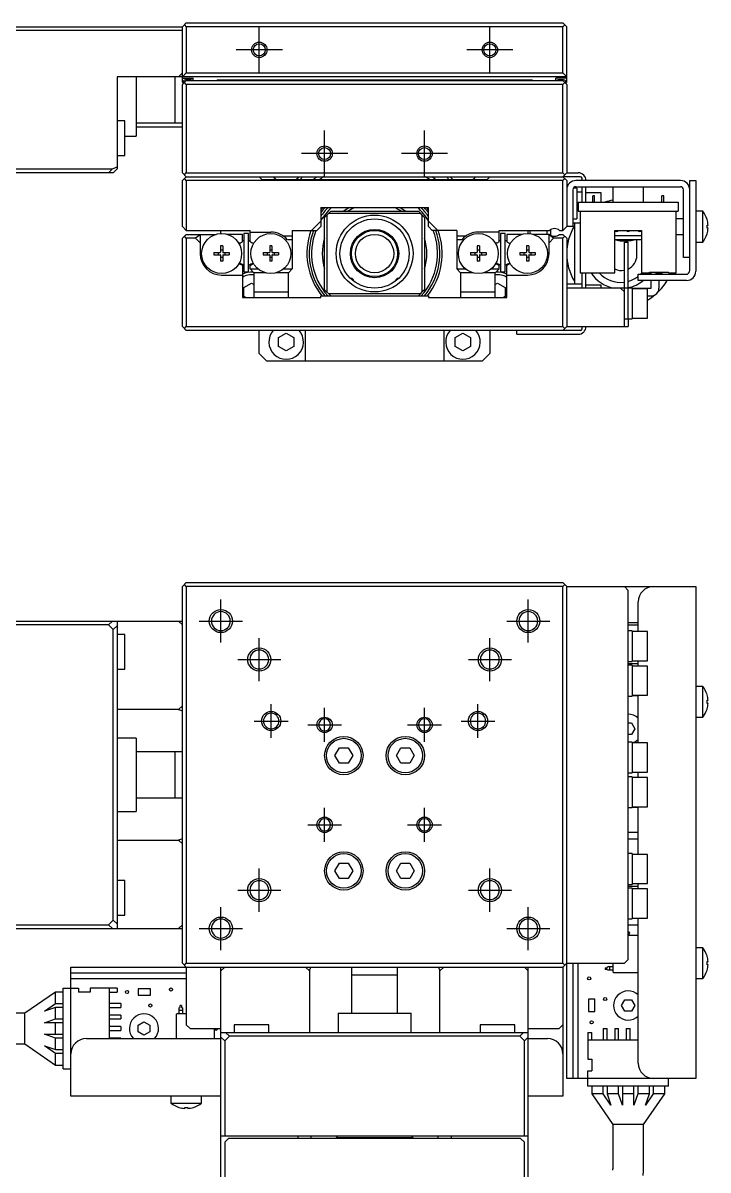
# Model space of a CAD drawing. Extents: x 0 to 678, y -8 to 389.
# Drawn here: x 229 to 318.1, y 236.2 to 385.4 of the extents above; entities that cross this region are included whole.
import ezdxf

# ---------------------------------------------------------------- set-up
doc = ezdxf.new("R2010")
doc.units = 0
doc.header["$LTSCALE"] = 0.5
doc.linetypes.add('CENTER', pattern=[50.8, 31.75, -6.35, 6.35, -6.35])
for name, color, linetype in [('MSM_CENTER', 1, 'CENTER'), ('MSM_CONTINUOUS', 7, 'CONTINUOUS'), ('MSM_NARROW', 5, 'CONTINUOUS')]:
    doc.layers.add(name, color=color, linetype=linetype)

msp = doc.modelspace()

# ---------------------------------------------------------------- linework, layer by layer
at = {"layer": 'MSM_CENTER'}
for p, q in [((259.7, 378.93), (259.7, 384.93)), ((289.7, 378.93), (289.7, 384.93)), ((262.7, 381.93), (256.7, 381.93)), ((292.7, 381.93), (286.7, 381.93)), ((268.2, 365.43), (268.2, 371.43)), ((281.2, 365.43), (281.2, 371.43)), ((271.2, 368.43), (265.2, 368.43)), ((284.2, 368.43), (278.2, 368.43)), ((254.7, 304.82), (254.7, 310.42)), ((294.7, 304.82), (294.7, 310.42)), ((251.9, 307.62), (257.5, 307.62)), ((291.9, 307.62), (297.5, 307.62)), ((259.7, 299.82), (259.7, 305.42)), ((289.7, 299.82), (289.7, 305.42)), ((256.9, 302.62), (262.5, 302.62)), ((286.9, 302.62), (292.5, 302.62)), ((261.25, 292.42), (261.25, 296.82)), ((268.2, 291.92), (268.2, 296.32)), ((281.2, 291.92), (281.2, 296.32)), ((288.15, 292.42), (288.15, 296.82)), ((259.05, 294.62), (263.45, 294.62)), ((266, 294.12), (270.4, 294.12)), ((279, 294.12), (283.4, 294.12)), ((285.95, 294.62), (290.35, 294.62)), ((268.2, 278.92), (268.2, 283.32)), ((281.2, 278.92), (281.2, 283.32)), ((266, 281.12), (270.4, 281.12)), ((279, 281.12), (283.4, 281.12)), ((259.7, 269.82), (259.7, 275.42)), ((289.7, 269.82), (289.7, 275.42)), ((256.9, 272.62), (262.5, 272.62)), ((286.9, 272.62), (292.5, 272.62)), ((254.7, 264.82), (254.7, 270.42)), ((294.7, 264.82), (294.7, 270.42)), ((251.9, 267.62), (257.5, 267.62)), ((291.9, 267.62), (297.5, 267.62))]:
    msp.add_line(p, q, dxfattribs=at)
at = {"layer": 'MSM_CONTINUOUS'}
for p, q in [((250.2, 385.43), (249.7, 384.93)), ((249.95, 385.18), (250.2, 384.93)), ((250.2, 385.43), (299.2, 385.43)), ((299.7, 384.93), (299.2, 385.43)), ((299.2, 384.93), (299.45, 385.18)), ((227.7, 384.93), (249.7, 384.93)), ((249.7, 384.43), (227.7, 384.43)), ((249.7, 377.73), (249.7, 384.93)), ((299.2, 384.93), (250.2, 384.93)), ((250.2, 384.93), (250.2, 378.93)), ((299.2, 378.93), (299.2, 384.93)), ((299.7, 377.73), (299.7, 384.93)), ((299.7, 378.43), (241.2, 378.43)), ((241.2, 378.43), (241.2, 366.43)), ((243.7, 378.43), (243.7, 370.68)), ((248.7, 378.43), (248.7, 372.43)), ((249.7, 378.93), (249.2, 378.43)), ((250.2, 378.93), (249.7, 378.43)), ((249.7, 378.23), (251.1, 378.23)), ((250.2, 377.93), (249.7, 377.43)), ((249.8, 377.63), (249.7, 377.73)), ((249.8, 377.53), (249.8, 377.73)), ((250.2, 377.43), (249.95, 377.68)), ((250.8, 378.03), (250.1, 378.03)), ((250.2, 378.93), (299.2, 378.93)), ((250.2, 377.93), (299.2, 377.93)), ((251.1, 377.93), (251.1, 378.23)), ((254.2, 378.04), (254.2, 377.93)), ((254.2, 378.04), (295.2, 378.04)), ((295.2, 378.04), (295.2, 377.93)), ((299.7, 378.23), (298.3, 378.23)), ((298.3, 377.93), (298.3, 378.23)), ((299.3, 378.03), (298.6, 378.03)), ((299.7, 378.43), (299.2, 378.93)), ((299.7, 377.43), (299.2, 377.93)), ((299.45, 377.68), (299.2, 377.43)), ((299.7, 377.73), (299.6, 377.63)), ((299.6, 377.73), (299.6, 377.53)), ((249.7, 365.93), (249.7, 377.43)), ((250.2, 377.43), (250.2, 365.93)), ((299.2, 377.43), (250.2, 377.43)), ((299.2, 365.93), (299.2, 377.43)), ((299.7, 377.43), (299.7, 365.93)), ((242.2, 372.68), (241.2, 372.68)), ((242.2, 368.18), (242.2, 372.68)), ((243.7, 372.43), (249.7, 372.43)), ((243.7, 371.93), (249.7, 371.93)), ((242.2, 370.68), (243.7, 370.68)), ((241.2, 368.18), (242.2, 368.18)), ((227.7, 366.43), (240.59, 366.43)), ((240.7, 365.93), (227.7, 365.93)), ((240.09, 365.93), (240.59, 366.43)), ((240.59, 366.43), (241.2, 366.73)), ((241.2, 366.43), (240.7, 365.93)), ((249.7, 365.93), (250.2, 365.43)), ((249.95, 365.68), (250.2, 365.93)), ((250.2, 365.93), (299.2, 365.93)), ((299.2, 365.93), (299.45, 365.68)), ((299.2, 365.43), (299.7, 365.93)), ((299.7, 365.93), (301.2, 365.93)), ((249.7, 364.93), (250.2, 365.43)), ((249.7, 358.93), (249.7, 364.93)), ((250.2, 364.93), (249.95, 365.18)), ((250.2, 365.43), (299.2, 365.43)), ((250.2, 364.93), (250.2, 358.43)), ((299.2, 364.93), (250.2, 364.93)), ((259.7, 365.43), (260.05, 365.08)), ((260.05, 365.08), (289.35, 365.08)), ((289.35, 365.08), (289.7, 365.43)), ((301.5, 365.43), (299.2, 365.43)), ((299.2, 365.43), (299.7, 364.93)), ((299.45, 365.18), (299.2, 364.93)), ((299.2, 358.43), (299.2, 364.93)), ((299.7, 364.93), (299.7, 358.93)), ((314.5, 364.93), (300.9, 364.93)), ((300.9, 364.13), (314.5, 364.13)), ((301.7, 364.93), (301.7, 365.23)), ((301.7, 362.13), (301.7, 364.13)), ((302.2, 362.13), (302.2, 364.13)), ((305.7, 364.13), (305.7, 362.13)), ((309.7, 362.13), (309.7, 364.13)), ((315.7, 353.23), (315.7, 364.93)), ((315.7, 364.93), (316.5, 364.93)), ((316.5, 364.93), (316.5, 353.13)), ((300.5, 363.73), (300.5, 358.93)), ((301, 363.93), (300.55, 363.93)), ((301, 363.93), (301, 359.93)), ((301.7, 363.43), (301, 363.43)), ((304.2, 363.33), (302.2, 363.33)), ((303.33, 362.93), (303.08, 362.93)), ((303.08, 362.13), (303.08, 362.93)), ((303.33, 362.13), (303.33, 362.93)), ((304.2, 362.13), (304.2, 363.33)), ((312.33, 362.93), (312.08, 362.93)), ((312.08, 362.13), (312.08, 362.93)), ((312.33, 362.13), (312.33, 362.93)), ((314.9, 354.93), (314.9, 363.73)), ((267.7, 361.43), (281.7, 361.43)), ((267.7, 361.43), (267.7, 358.93)), ((281.7, 358.93), (281.7, 361.43)), ((301.2, 362.13), (314.2, 362.13)), ((301.2, 362.13), (301.2, 360.93)), ((314.2, 362.13), (314.2, 360.93)), ((266.49, 358.43), (267.7, 359.64)), ((268.2, 360.13), (269, 360.93)), ((268.2, 350.73), (268.2, 360.13)), ((268.5, 360.43), (268.5, 350.43)), ((280.7, 360.63), (268.7, 360.63)), ((269, 360.93), (280.4, 360.93)), ((280.4, 360.93), (280.7, 360.63)), ((280.9, 360.43), (280.7, 360.63)), ((280.9, 350.43), (280.9, 360.43)), ((280.9, 360.43), (281.2, 360.13)), ((281.2, 360.13), (281.2, 350.73)), ((281.7, 359.64), (282.91, 358.43)), ((300.5, 359.93), (301, 359.93)), ((301.2, 360.93), (314.2, 360.93)), ((301.45, 360.93), (301.45, 352.93)), ((313.95, 352.93), (313.95, 360.93)), ((314.9, 359.93), (313.95, 359.93)), ((317.4, 360.93), (316.5, 360.93)), ((317.4, 356.93), (317.4, 360.93)), ((317.96, 359.86), (317.96, 359.88)), ((250.2, 358.43), (249.7, 358.93)), ((250.2, 358.43), (258.5, 358.43)), ((254.7, 358.03), (254.7, 358.43)), ((258.5, 356.97), (258.5, 358.43)), ((258.5, 358.23), (261.2, 358.23)), ((264, 358.43), (267.2, 358.43)), ((264, 358.43), (264, 353.43)), ((267.7, 358.93), (267.2, 358.43)), ((282.2, 358.43), (281.7, 358.93)), ((285.4, 358.43), (282.2, 358.43)), ((285.4, 358.43), (285.4, 353.43)), ((290.9, 358.23), (288.2, 358.23)), ((290.9, 358.43), (297.44, 358.43)), ((290.9, 356.97), (290.9, 358.43)), ((294.7, 358.03), (294.7, 358.43)), ((294.9, 358.43), (294.9, 358.01)), ((297.1, 358.43), (297.1, 357.93)), ((297.6, 358.54), (297.6, 357.81)), ((298.76, 358.43), (299.2, 358.43)), ((299.7, 358.93), (299.2, 358.43)), ((300.5, 358.93), (299.7, 358.93)), ((300.5, 359.43), (301.45, 359.43)), ((300.7, 359.43), (300.7, 351.43)), ((305.95, 358.43), (309.45, 358.43)), ((305.95, 352.93), (305.95, 358.43)), ((309.45, 358.43), (309.45, 352.93)), ((317.96, 359.13), (318.09, 359.13)), ((317.96, 358.73), (317.96, 359.13)), ((318.09, 358.73), (317.96, 358.73)), ((250.2, 357.93), (249.7, 357.43)), ((249.7, 345.93), (249.7, 357.43)), ((250.2, 357.43), (249.95, 357.68)), ((250.2, 357.93), (254.09, 357.93)), ((250.2, 357.43), (250.2, 345.93)), ((251.4, 357.43), (250.2, 357.43)), ((252, 357.85), (251.4, 357.43)), ((251.4, 357.43), (252, 356.83)), ((252, 357.93), (252, 355.43)), ((257.5, 357.93), (255.52, 357.93)), ((257.21, 356.8), (257.5, 356.97)), ((257.5, 356.97), (257.5, 357.93)), ((258.3, 358.04), (257.7, 358.04)), ((257.7, 358.04), (257.7, 353.04)), ((258.3, 353.04), (258.3, 358.04)), ((258.79, 356.8), (258.5, 356.97)), ((262.8, 357.73), (264, 357.73)), ((264, 357.23), (263.35, 357.23)), ((285.4, 357.73), (286.6, 357.73)), ((286.06, 357.23), (285.4, 357.23)), ((290.9, 356.97), (290.61, 356.8)), ((291.7, 358.04), (291.1, 358.04)), ((291.1, 358.04), (291.1, 353.04)), ((291.7, 353.04), (291.7, 358.04)), ((291.9, 357.93), (291.9, 356.97)), ((293.89, 357.93), (291.9, 357.93)), ((291.9, 356.97), (292.19, 356.8)), ((297.44, 357.93), (295.32, 357.93)), ((297.4, 355.43), (297.4, 357.93)), ((298, 357.43), (297.4, 357.85)), ((297.4, 356.83), (298, 357.43)), ((299.2, 357.43), (298, 357.43)), ((298.76, 357.93), (299.2, 357.93)), ((299.2, 357.93), (299.7, 357.43)), ((299.45, 357.68), (299.2, 357.43)), ((299.2, 345.93), (299.2, 357.43)), ((299.7, 357.43), (299.7, 345.93)), ((309.45, 357.73), (305.95, 357.73)), ((309.45, 357.23), (305.95, 357.23)), ((306.83, 357.08), (307.7, 357.08)), ((307.2, 345.93), (307.2, 356.93)), ((307.2, 356.93), (307.7, 356.93)), ((307.7, 346.93), (307.7, 356.93)), ((308.83, 355.22), (308.83, 357.23)), ((313.95, 357.93), (314.9, 357.93)), ((316.5, 356.93), (317.4, 356.93)), ((317.96, 357.98), (317.96, 358)), ((253.8, 355.57), (253.8, 355.28)), ((253.8, 355.57), (254.6, 355.57)), ((253.8, 355.28), (254.6, 355.28)), ((254.33, 355.57), (254.33, 355.28)), ((254.95, 356.43), (254.66, 356.43)), ((254.66, 356.43), (254.66, 355.63)), ((254.66, 355.9), (254.95, 355.9)), ((254.66, 355.22), (254.66, 354.43)), ((254.95, 356.43), (254.95, 355.63)), ((254.95, 355.22), (254.95, 354.43)), ((255.01, 355.57), (255.8, 355.57)), ((255.01, 355.28), (255.8, 355.28)), ((255.27, 355.28), (255.27, 355.57)), ((255.8, 355.57), (255.8, 355.28)), ((260.2, 355.57), (260.2, 355.28)), ((260.2, 355.57), (261, 355.57)), ((260.2, 355.28), (261, 355.28)), ((260.73, 355.57), (260.73, 355.28)), ((261.35, 356.43), (261.06, 356.43)), ((261.06, 356.43), (261.06, 355.63)), ((261.06, 355.9), (261.35, 355.9)), ((261.06, 355.22), (261.06, 354.43)), ((261.35, 356.43), (261.35, 355.63)), ((261.35, 355.22), (261.35, 354.43)), ((261.41, 355.57), (262.2, 355.57)), ((261.41, 355.28), (262.2, 355.28)), ((261.67, 355.28), (261.67, 355.57)), ((262.2, 355.57), (262.2, 355.28)), ((287.2, 355.57), (288, 355.57)), ((287.2, 355.57), (287.2, 355.28)), ((287.2, 355.28), (288, 355.28)), ((287.73, 355.57), (287.73, 355.28)), ((288.06, 356.43), (288.06, 355.63)), ((288.35, 356.43), (288.06, 356.43)), ((288.06, 355.9), (288.35, 355.9)), ((288.06, 355.22), (288.06, 354.43)), ((288.35, 356.43), (288.35, 355.63)), ((288.35, 355.22), (288.35, 354.43)), ((288.41, 355.57), (289.2, 355.57)), ((288.41, 355.28), (289.2, 355.28)), ((288.67, 355.28), (288.67, 355.57)), ((289.2, 355.57), (289.2, 355.28)), ((293.6, 355.57), (294.4, 355.57)), ((293.6, 355.57), (293.6, 355.28)), ((293.6, 355.28), (294.4, 355.28)), ((294.13, 355.57), (294.13, 355.28)), ((294.46, 356.43), (294.46, 355.63)), ((294.75, 356.43), (294.46, 356.43)), ((294.46, 355.9), (294.75, 355.9)), ((294.46, 355.22), (294.46, 354.43)), ((294.75, 356.43), (294.75, 355.63)), ((294.75, 355.22), (294.75, 354.43)), ((294.81, 355.57), (295.6, 355.57)), ((294.81, 355.28), (295.6, 355.28)), ((295.07, 355.28), (295.07, 355.57)), ((295.6, 355.57), (295.6, 355.28)), ((254.66, 354.96), (254.95, 354.96)), ((254.95, 354.43), (254.66, 354.43)), ((257.5, 353.88), (257.21, 354.05)), ((257.5, 353.88), (257.5, 349.73)), ((258.5, 353.88), (258.79, 354.05)), ((258.5, 353.43), (258.5, 353.88)), ((261.06, 354.96), (261.35, 354.96)), ((261.35, 354.43), (261.06, 354.43)), ((288.06, 354.96), (288.35, 354.96)), ((288.35, 354.43), (288.06, 354.43)), ((290.61, 354.05), (290.9, 353.88)), ((290.9, 353.43), (290.9, 353.88)), ((292.19, 354.05), (291.9, 353.88)), ((291.9, 349.73), (291.9, 353.88)), ((294.46, 354.96), (294.75, 354.96)), ((294.75, 354.43), (294.46, 354.43)), ((315.7, 354.93), (314.9, 354.93)), ((254.8, 352.63), (257.5, 352.63)), ((257.7, 353.04), (258.3, 353.04)), ((258.5, 353.43), (259.54, 353.43)), ((259, 352.93), (258.5, 353.43)), ((260.49, 352.93), (259, 352.93)), ((259, 352.93), (259, 349.73)), ((263.5, 352.93), (261.92, 352.93)), ((262.86, 353.43), (264, 353.43)), ((264, 353.43), (263.5, 352.93)), ((263.5, 349.73), (263.5, 352.93)), ((271.54, 352.23), (271.73, 352.23)), ((271.95, 352), (271.73, 352.23)), ((277.68, 352.23), (277.45, 352)), ((277.68, 352.23), (277.86, 352.23)), ((285.4, 353.43), (286.54, 353.43)), ((285.9, 352.93), (285.4, 353.43)), ((287.49, 352.93), (285.9, 352.93)), ((285.9, 352.93), (285.9, 349.73)), ((290.4, 352.93), (288.92, 352.93)), ((289.86, 353.43), (290.9, 353.43)), ((290.9, 353.43), (290.4, 352.93)), ((290.4, 349.73), (290.4, 352.93)), ((291.1, 353.04), (291.7, 353.04)), ((291.9, 352.63), (294.6, 352.63)), ((301.45, 352.93), (305.95, 352.93)), ((301.7, 350.93), (301.7, 352.93)), ((302.2, 350.93), (302.2, 352.93)), ((309, 351.93), (309, 352.73)), ((309, 352.73), (315.2, 352.73)), ((309.45, 352.93), (310.45, 352.93)), ((310.45, 352.93), (310.45, 353.03)), ((310.45, 353.03), (312.95, 353.03)), ((310.7, 352.73), (310.7, 353.03)), ((311.25, 353.03), (311.25, 352.93)), ((311.25, 352.93), (312.15, 352.93)), ((311.63, 353.03), (311.63, 352.93)), ((311.7, 352.93), (311.7, 352.73)), ((311.78, 353.03), (311.78, 352.93)), ((312.15, 353.03), (312.15, 352.93)), ((312.95, 352.93), (312.95, 353.03)), ((312.95, 352.93), (313.95, 352.93)), ((257.7, 351.01), (258.7, 351.58)), ((257.7, 349.85), (257.7, 351.01)), ((258.7, 351.58), (259, 351.41)), ((269, 349.93), (268.2, 350.73)), ((271.95, 352), (271.78, 352)), ((271.95, 351.87), (271.95, 352)), ((271.95, 351.87), (271.95, 351.87)), ((277.62, 352), (277.45, 352)), ((277.45, 352), (277.45, 351.87)), ((277.45, 351.87), (277.45, 351.87)), ((281.2, 350.73), (280.9, 350.43)), ((290.4, 351.41), (290.7, 351.58)), ((290.7, 351.58), (291.7, 351.01)), ((291.7, 351.01), (291.7, 349.85)), ((301.7, 351.43), (299.7, 351.43)), ((308.2, 350.93), (299.7, 350.93)), ((304.2, 351.33), (302.2, 351.33)), ((304.2, 350.93), (304.2, 351.33)), ((306.7, 350.93), (307.2, 350.43)), ((308.2, 350.93), (310.7, 350.93)), ((308.2, 350.93), (308.2, 346.93)), ((310.2, 350.83), (308.2, 350.83)), ((315.3, 351.93), (309, 351.93)), ((310.2, 347.03), (310.2, 350.83)), ((310.7, 350.93), (310.7, 351.93)), ((311.7, 351.93), (311.7, 350.93)), ((257.5, 349.73), (267.7, 349.73)), ((257.91, 349.73), (257.7, 349.85)), ((259, 350.43), (263.5, 350.43)), ((267.7, 349.73), (267.7, 349.93)), ((267.7, 349.93), (281.7, 349.93)), ((268.7, 350.23), (280.7, 350.23)), ((280.7, 350.23), (280.4, 349.93)), ((280.7, 350.23), (280.9, 350.43)), ((281.7, 349.93), (281.7, 349.73)), ((281.7, 349.73), (291.9, 349.73)), ((285.9, 350.43), (290.4, 350.43)), ((291.7, 349.85), (291.49, 349.73)), ((310.2, 349.93), (310.7, 349.93)), ((307.2, 346.93), (308.2, 346.93)), ((307.7, 346.93), (307.7, 345.93)), ((308.2, 347.03), (310.2, 347.03)), ((249.7, 345.93), (250.2, 345.43)), ((249.95, 345.68), (250.2, 345.93)), ((250.2, 345.93), (299.2, 345.93)), ((299.2, 345.43), (250.2, 345.43)), ((259.7, 342.43), (259.7, 345.43)), ((262.2, 344.51), (263.2, 345.08)), ((263.2, 345.08), (264.2, 344.51)), ((265.7, 341.43), (265.7, 345.43)), ((283.7, 345.43), (283.7, 341.43)), ((285.2, 344.51), (286.2, 345.08)), ((286.2, 345.08), (287.2, 344.51)), ((289.7, 345.43), (289.7, 342.43)), ((293.2, 344.93), (293.2, 345.43)), ((293.2, 344.93), (301.2, 344.93)), ((299.2, 345.93), (299.45, 345.68)), ((299.7, 345.93), (299.2, 345.43)), ((301.5, 345.43), (299.2, 345.43)), ((299.7, 345.93), (307.7, 345.93)), ((301.7, 345.63), (301.7, 345.93)), ((262.2, 343.35), (262.2, 344.51)), ((263.2, 342.77), (262.2, 343.35)), ((264.2, 343.35), (263.2, 342.77)), ((264.2, 344.51), (264.2, 343.35)), ((285.2, 343.35), (285.2, 344.51)), ((286.2, 342.77), (285.2, 343.35)), ((287.2, 343.35), (286.2, 342.77)), ((287.2, 344.51), (287.2, 343.35)), ((259.7, 342.43), (260.7, 341.43)), ((288.7, 341.43), (289.7, 342.43)), ((265.7, 341.43), (260.7, 341.43)), ((283.7, 341.43), (265.7, 341.43)), ((288.7, 341.43), (283.7, 341.43)), ((249.7, 312.12), (250.2, 312.62)), ((249.7, 263.12), (249.7, 312.12)), ((250.2, 312.12), (249.95, 312.37)), ((250.2, 312.62), (299.2, 312.62)), ((250.2, 312.12), (250.2, 263.12)), ((299.2, 312.12), (250.2, 312.12)), ((299.2, 312.62), (299.7, 312.12)), ((299.45, 312.37), (299.2, 312.12)), ((299.2, 263.12), (299.2, 312.12)), ((299.7, 312.12), (316.5, 312.12)), ((299.7, 248.12), (299.7, 312.12)), ((307.7, 311.62), (307.2, 312.12)), ((316.5, 312.12), (316.5, 248.12)), ((307.7, 263.62), (307.7, 311.62)), ((309, 306.27), (309, 310.12)), ((206.2, 307.62), (249.7, 307.62)), ((240.09, 307.12), (240.59, 307.62)), ((241.2, 307.62), (241.2, 267.62)), ((249.2, 307.62), (249.7, 307.12)), ((307.7, 307.42), (309, 307.42)), ((240.09, 307.12), (227.7, 307.12)), ((240.7, 306.51), (240.09, 307.12)), ((241.2, 307.01), (240.7, 306.51)), ((240.7, 268.73), (240.7, 306.51)), ((307.7, 307.12), (309, 307.12)), ((308.2, 306.37), (307.7, 306.37)), ((308.2, 306.37), (308.2, 302.37)), ((310.2, 306.27), (308.2, 306.27)), ((310.2, 302.47), (310.2, 306.27)), ((242.2, 305.87), (241.2, 305.87)), ((242.2, 301.37), (242.2, 305.87)), ((307.7, 302.37), (308.2, 302.37)), ((307.7, 302.12), (309, 302.12)), ((308.2, 301.87), (307.7, 301.87)), ((308.2, 302.47), (310.2, 302.47)), ((308.2, 301.87), (308.2, 297.87)), ((310.2, 301.77), (308.2, 301.77)), ((309, 301.77), (309, 302.47)), ((310.2, 297.97), (310.2, 301.77)), ((241.2, 301.37), (242.2, 301.37)), ((317.4, 299.12), (316.5, 299.12)), ((317.4, 295.12), (317.4, 299.12)), ((307.7, 297.87), (308.2, 297.87)), ((308.2, 297.97), (310.2, 297.97)), ((308.2, 297.96), (309, 297.96)), ((309, 291.77), (309, 297.97)), ((317.96, 298.05), (317.96, 298.07)), ((317.96, 297.32), (318.09, 297.32)), ((317.96, 296.92), (317.96, 297.32)), ((249.2, 296.11), (241.2, 296.11)), ((249.7, 296.61), (249.2, 296.11)), ((249.2, 296.11), (249.7, 295.93)), ((318.09, 296.92), (317.96, 296.92)), ((317.96, 296.17), (317.96, 296.19)), ((307.7, 294.37), (308.13, 294.37)), ((308.13, 294.37), (308.57, 293.62)), ((316.5, 295.12), (317.4, 295.12)), ((308.13, 292.87), (307.7, 292.87)), ((308.57, 293.62), (308.13, 292.87)), ((243.7, 292.37), (241.2, 292.37)), ((243.7, 292.37), (243.7, 282.87)), ((269.55, 290.12), (270.12, 291.12)), ((270.12, 291.12), (271.28, 291.12)), ((271.28, 291.12), (271.86, 290.12)), ((277.55, 290.12), (278.12, 291.12)), ((278.12, 291.12), (279.28, 291.12)), ((279.28, 291.12), (279.86, 290.12)), ((308.2, 291.87), (307.7, 291.87)), ((308.2, 291.87), (308.2, 287.87)), ((310.2, 291.77), (308.2, 291.77)), ((310.2, 287.97), (310.2, 291.77)), ((249.7, 290.62), (243.7, 290.62)), ((248.7, 290.62), (248.7, 284.62)), ((270.12, 289.12), (269.55, 290.12)), ((271.86, 290.12), (271.28, 289.12)), ((278.12, 289.12), (277.55, 290.12)), ((279.86, 290.12), (279.28, 289.12)), ((271.28, 289.12), (270.12, 289.12)), ((279.28, 289.12), (278.12, 289.12)), ((307.7, 287.87), (308.2, 287.87)), ((308.2, 287.37), (307.7, 287.37)), ((308.2, 287.97), (310.2, 287.97)), ((308.2, 287.37), (308.2, 283.37)), ((310.2, 287.27), (308.2, 287.27)), ((309, 287.27), (309, 287.97)), ((310.2, 283.47), (310.2, 287.27)), ((243.7, 284.62), (249.7, 284.62)), ((241.2, 282.87), (243.7, 282.87)), ((307.7, 283.37), (308.2, 283.37)), ((308.2, 283.47), (310.2, 283.47)), ((309, 283.38), (308.2, 283.38)), ((309, 277.27), (309, 283.47)), ((241.2, 279.14), (249.2, 279.14)), ((249.7, 279.31), (249.2, 279.14)), ((249.2, 279.14), (249.7, 278.64)), ((307.7, 280.18), (309, 280.18)), ((309, 279.25), (307.7, 279.25)), ((269.55, 275.12), (270.12, 276.12)), ((270.12, 276.12), (271.28, 276.12)), ((271.28, 276.12), (271.86, 275.12)), ((277.55, 275.12), (278.12, 276.12)), ((278.12, 276.12), (279.28, 276.12)), ((279.28, 276.12), (279.86, 275.12)), ((308.2, 277.37), (307.7, 277.37)), ((308.2, 277.37), (308.2, 273.37)), ((310.2, 277.27), (308.2, 277.27)), ((310.2, 273.47), (310.2, 277.27)), ((270.12, 274.12), (269.55, 275.12)), ((271.86, 275.12), (271.28, 274.12)), ((278.12, 274.12), (277.55, 275.12)), ((279.86, 275.12), (279.28, 274.12)), ((242.2, 273.87), (241.2, 273.87)), ((242.2, 269.37), (242.2, 273.87)), ((271.28, 274.12), (270.12, 274.12)), ((279.28, 274.12), (278.12, 274.12)), ((307.7, 273.37), (308.2, 273.37)), ((307.7, 273.12), (309, 273.12)), ((308.2, 273.47), (310.2, 273.47)), ((309, 272.77), (309, 273.47)), ((308.2, 272.87), (307.7, 272.87)), ((308.2, 272.87), (308.2, 268.87)), ((310.2, 272.77), (308.2, 272.77)), ((310.2, 268.97), (310.2, 272.77)), ((240.09, 268.12), (240.7, 268.73)), ((240.7, 268.73), (241.2, 268.23)), ((241.2, 269.37), (242.2, 269.37)), ((307.7, 268.87), (308.2, 268.87)), ((308.2, 268.97), (310.2, 268.97)), ((309, 250.12), (309, 268.97)), ((212.2, 267.62), (249.7, 267.62)), ((227.7, 268.12), (240.09, 268.12)), ((240.59, 267.62), (240.09, 268.12)), ((249.7, 268.12), (249.2, 267.62)), ((307.7, 268.12), (309, 268.12)), ((307.7, 266.77), (309, 266.77)), ((317.4, 265.12), (316.5, 265.12)), ((317.4, 261.12), (317.4, 265.12)), ((250.2, 262.62), (249.7, 263.12)), ((249.95, 262.87), (250.2, 263.12)), ((250.2, 263.12), (299.2, 263.12)), ((299.2, 263.12), (299.45, 262.87)), ((299.7, 263.12), (299.2, 262.62)), ((299.7, 263.12), (307.2, 263.12)), ((300.5, 263.12), (300.5, 248.12)), ((301.2, 248.12), (301.2, 263.12)), ((305.75, 261.97), (305.75, 263.12)), ((307.2, 263.12), (307.7, 263.62)), ((317.96, 264.05), (317.96, 264.07)), ((317.96, 263.32), (318.09, 263.32)), ((317.96, 262.92), (317.96, 263.32)), ((318.09, 262.92), (317.96, 262.92)), ((235.2, 245.82), (235.2, 262.62)), ((235.2, 262.62), (299.2, 262.62)), ((250.2, 261.82), (235.2, 261.82)), ((250.2, 262.62), (250.2, 255.12)), ((254.7, 219.12), (254.7, 262.62)), ((254.7, 262.12), (255.2, 262.62)), ((265.72, 262.62), (266.22, 262.12)), ((266.22, 262.12), (266.4, 262.62)), ((266.22, 262.12), (266.22, 254.12)), ((271.7, 262.62), (271.7, 256.62)), ((271.7, 261.62), (277.7, 261.62)), ((277.7, 256.62), (277.7, 262.62)), ((283.01, 262.62), (283.19, 262.12)), ((283.19, 262.12), (283.69, 262.62)), ((283.19, 254.12), (283.19, 262.12)), ((294.2, 262.62), (294.7, 262.12)), ((294.7, 225.12), (294.7, 262.62)), ((299.2, 262.62), (299.2, 245.82)), ((304.7, 262.51), (304.7, 262.31)), ((304.7, 262.51), (304.95, 262.51)), ((304.95, 262.31), (304.7, 262.31)), ((304.95, 262.51), (305.02, 262.63)), ((305.02, 262.2), (304.95, 262.31)), ((305.75, 262.63), (305.02, 262.63)), ((305.75, 262.2), (305.02, 262.2)), ((305.31, 262.2), (305.31, 262.63)), ((309, 261.87), (305.85, 261.87)), ((317.96, 262.17), (317.96, 262.19)), ((234.2, 249.37), (234.2, 259.87)), ((234.2, 259.87), (236.2, 259.87)), ((235.2, 261.12), (250.2, 261.12)), ((236.2, 259.87), (236.2, 259.37)), ((241.2, 259.87), (237.7, 259.87)), ((237.7, 259.87), (237.7, 259.37)), ((240.2, 253.32), (240.2, 259.87)), ((241.2, 259.87), (241.2, 259.37)), ((245.53, 259.78), (243.93, 259.78)), ((243.93, 259.78), (243.93, 258.98)), ((245.53, 258.98), (245.53, 259.78)), ((316.5, 261.12), (317.4, 261.12)), ((233.2, 259.37), (229.2, 256.62)), ((233.2, 257.87), (233.2, 259.37)), ((234.2, 259.37), (233.2, 259.37)), ((237.7, 259.37), (236.2, 259.37)), ((240.2, 259.37), (241.2, 259.37)), ((243.93, 258.98), (245.53, 258.98)), ((302.54, 258.45), (302.54, 256.85)), ((303.34, 258.45), (302.54, 258.45)), ((303.34, 256.85), (303.34, 258.45)), ((306.83, 257.62), (307.27, 258.37)), ((307.27, 258.37), (308.13, 258.37)), ((308.13, 258.37), (308.57, 257.62)), ((231.75, 256.87), (233.2, 257.87)), ((233.2, 257.37), (231.75, 256.87)), ((233.2, 257.87), (234.2, 257.87)), ((233.2, 255.87), (233.2, 257.37)), ((234.2, 257.37), (233.2, 257.37)), ((241.7, 257.87), (240.2, 257.87)), ((240.2, 257.37), (241.7, 257.37)), ((241.7, 257.87), (241.7, 257.37)), ((249.28, 257.3), (249.39, 257.37)), ((249.28, 256.57), (249.28, 257.3)), ((249.28, 257.01), (249.71, 257.01)), ((249.39, 257.37), (249.39, 257.62)), ((249.59, 257.62), (249.39, 257.62)), ((249.59, 257.62), (249.59, 257.37)), ((249.59, 257.37), (249.71, 257.3)), ((249.71, 257.3), (249.71, 256.57)), ((302.54, 256.85), (303.34, 256.85)), ((307.27, 256.87), (306.83, 257.62)), ((308.13, 256.87), (307.27, 256.87)), ((308.57, 257.62), (308.13, 256.87)), ((229.2, 256.62), (223.46, 256.62)), ((229.2, 252.62), (229.2, 256.62)), ((231.75, 255.37), (233.2, 255.87)), ((234.2, 255.37), (231.75, 255.37)), ((233.2, 255.87), (234.2, 255.87)), ((233.2, 253.87), (233.2, 255.37)), ((241.7, 256.37), (240.2, 256.37)), ((240.2, 255.87), (241.7, 255.87)), ((241.7, 256.37), (241.7, 255.87)), ((243.95, 255.05), (244.7, 255.49)), ((244.7, 255.49), (245.45, 255.05)), ((248.95, 253.32), (248.95, 256.47)), ((249.05, 256.57), (250.2, 256.57)), ((269.95, 256.62), (279.45, 256.62)), ((269.95, 256.62), (269.95, 254.12)), ((279.45, 254.12), (279.45, 256.62)), ((233.2, 253.37), (231.75, 253.87)), ((231.75, 253.87), (234.2, 253.87)), ((241.7, 254.87), (240.2, 254.87)), ((240.2, 254.37), (241.7, 254.37)), ((241.7, 254.87), (241.7, 254.37)), ((243.95, 254.19), (243.95, 255.05)), ((244.7, 253.75), (243.95, 254.19)), ((245.45, 254.19), (244.7, 253.75)), ((245.45, 255.05), (245.45, 254.19)), ((250.2, 255.12), (250.7, 254.62)), ((250.7, 254.62), (254.7, 254.62)), ((253.85, 254.62), (253.85, 253.32)), ((254.7, 254.12), (294.7, 254.12)), ((255.31, 254.12), (255.81, 253.62)), ((260.95, 255.12), (256.45, 255.12)), ((256.45, 255.12), (256.45, 254.12)), ((260.95, 254.12), (260.95, 255.12)), ((292.95, 255.12), (288.45, 255.12)), ((288.45, 255.12), (288.45, 254.12)), ((292.95, 254.12), (292.95, 255.12)), ((293.59, 253.62), (294.09, 254.12)), ((294.7, 254.62), (298.7, 254.62)), ((298.7, 254.62), (299.2, 255.12)), ((302.45, 254.12), (302.45, 250.62)), ((302.45, 254.12), (302.95, 254.12)), ((302.95, 253.12), (302.95, 254.12)), ((304.45, 254.62), (304.95, 254.62)), ((304.45, 254.62), (304.45, 253.12)), ((304.95, 253.12), (304.95, 254.62)), ((305.95, 254.62), (306.45, 254.62)), ((305.95, 254.62), (305.95, 253.12)), ((306.45, 253.12), (306.45, 254.62)), ((307.45, 254.62), (307.95, 254.62)), ((307.45, 254.62), (307.45, 253.12)), ((307.95, 253.12), (307.95, 254.62)), ((308.95, 254.62), (309, 254.62)), ((308.95, 254.62), (308.95, 253.12)), ((223.46, 252.62), (229.2, 252.62)), ((229.2, 252.62), (233.2, 249.87)), ((233.2, 251.37), (231.75, 252.37)), ((231.75, 252.37), (233.2, 251.87)), ((233.2, 251.87), (233.2, 253.37)), ((234.2, 253.37), (233.2, 253.37)), ((237.2, 253.32), (254.7, 253.32)), ((241.7, 253.37), (240.2, 253.37)), ((241.7, 253.37), (241.7, 253.32)), ((255.2, 253.01), (254.7, 253.51)), ((255.81, 253.62), (255.2, 253.01)), ((255.2, 253.01), (255.2, 240.62)), ((293.59, 253.62), (255.81, 253.62)), ((294.2, 253.01), (293.59, 253.62)), ((294.7, 253.51), (294.2, 253.01)), ((294.2, 240.62), (294.2, 253.01)), ((294.7, 253.32), (297.2, 253.32)), ((309, 253.12), (302.45, 253.12)), ((233.2, 251.87), (234.2, 251.87)), ((233.2, 249.87), (233.2, 251.37)), ((234.2, 251.37), (233.2, 251.37)), ((233.2, 249.87), (234.2, 249.87)), ((234.2, 249.37), (235.2, 249.37)), ((302.45, 250.62), (302.95, 250.62)), ((302.95, 250.62), (302.95, 249.12)), ((316.5, 248.12), (299.7, 248.12)), ((302.45, 247.12), (302.45, 249.12)), ((302.45, 249.12), (302.95, 249.12)), ((312.95, 247.12), (312.95, 248.12)), ((312.95, 247.12), (302.45, 247.12)), ((302.95, 247.12), (302.95, 246.12)), ((304.45, 246.12), (304.45, 247.12)), ((304.95, 247.12), (304.95, 246.12)), ((306.45, 246.12), (306.45, 247.12)), ((306.95, 247.12), (306.95, 244.67)), ((308.45, 244.67), (308.45, 247.12)), ((308.95, 247.12), (308.95, 246.12)), ((310.45, 246.12), (310.45, 247.12)), ((310.95, 247.12), (310.95, 246.12)), ((312.45, 246.12), (312.45, 247.12)), ((254.7, 245.82), (235.2, 245.82)), ((248.2, 245.82), (248.2, 244.92)), ((248.2, 244.92), (252.2, 244.92)), ((252.2, 244.92), (252.2, 245.82)), ((299.2, 245.82), (294.7, 245.82)), ((304.45, 246.12), (302.95, 246.12)), ((302.95, 246.12), (305.7, 242.12)), ((305.45, 244.67), (304.45, 246.12)), ((306.45, 246.12), (304.95, 246.12)), ((304.95, 246.12), (305.45, 244.67)), ((306.95, 244.67), (306.45, 246.12)), ((308.45, 246.12), (306.95, 246.12)), ((308.95, 246.12), (308.45, 244.67)), ((310.45, 246.12), (308.95, 246.12)), ((309.7, 242.12), (312.45, 246.12)), ((310.95, 246.12), (309.95, 244.67)), ((309.95, 244.67), (310.45, 246.12)), ((312.45, 246.12), (310.95, 246.12)), ((249.25, 244.36), (249.27, 244.36)), ((250, 244.36), (250.4, 244.36)), ((250, 244.23), (250, 244.36)), ((250.4, 244.36), (250.4, 244.23)), ((251.13, 244.36), (251.15, 244.36)), ((309.7, 242.12), (305.7, 242.12)), ((305.7, 242.12), (305.7, 236.38)), ((309.7, 236.38), (309.7, 242.12)), ((294.7, 240.62), (254.7, 240.62)), ((255.7, 240.32), (255.2, 239.82)), ((293.7, 240.32), (255.7, 240.32)), ((264.7, 240.62), (264.7, 240.32)), ((266.45, 240.32), (266.45, 240.62)), ((269.9, 240.62), (269.7, 240.42)), ((279.7, 240.42), (269.7, 240.42)), ((269.7, 240.42), (269.7, 240.32)), ((279.7, 240.42), (279.5, 240.62)), ((279.7, 240.32), (279.7, 240.42)), ((282.95, 240.62), (282.95, 240.32)), ((284.7, 240.32), (284.7, 240.62)), ((294.2, 239.82), (293.7, 240.32)), ((255.2, 239.82), (255.2, 225.82)), ((294.2, 225.82), (294.2, 239.82))]:
    msp.add_line(p, q, dxfattribs=at)
for centre, radius in [((259.7, 381.93), 0.783), ((289.7, 381.93), 0.783), ((268.2, 368.43), 0.783), ((281.2, 368.43), 0.783), ((274.7, 355.43), 5), ((274.7, 355.43), 4.5), ((274.7, 355.43), 3.15), ((274.7, 355.43), 3), ((254.8, 355.43), 2.6), ((261.2, 355.43), 2.6), ((288.2, 355.43), 2.6), ((294.6, 355.43), 2.6), ((270.7, 290.12), 2.5), ((278.7, 290.12), 2.5), ((270.7, 290.12), 2.25), ((278.7, 290.12), 2.25), ((270.7, 275.12), 2.5), ((278.7, 275.12), 2.5), ((270.7, 275.12), 2.25), ((278.7, 275.12), 2.25), ((302.62, 261.14), 0.2), ((248.22, 259.7), 0.2), ((242.5, 259.38), 0.2), ((304.7, 258.45), 0.2), ((245.53, 257.62), 0.2), ((302.94, 255.42), 0.2)]:
    msp.add_circle(centre, radius, dxfattribs=at)
at = {"layer": 'MSM_CONTINUOUS', "extrusion": (0, 0, -1)}
for centre, radius in [((-254.7, 307.62), 1.23), ((-294.7, 307.62), 1.23), ((-259.7, 302.62), 1.23), ((-289.7, 302.62), 1.23), ((-261.25, 294.62), 1.01), ((-288.15, 294.62), 1.01), ((-268.2, 294.12), 0.783), ((-281.2, 294.12), 0.783), ((-268.2, 281.12), 0.783), ((-281.2, 281.12), 0.783), ((-259.7, 272.62), 1.23), ((-289.7, 272.62), 1.23), ((-254.7, 267.62), 1.23), ((-294.7, 267.62), 1.23)]:
    msp.add_circle(centre, radius, dxfattribs=at)
at = {"layer": 'MSM_CONTINUOUS'}
for centre, radius, start, end in [((250.1, 377.73), 0.3, 90, 180), ((250.8, 377.73), 0.3, 41.8103, 90), ((298.6, 377.73), 0.3, 90, 138.1897), ((299.3, 377.73), 0.3, 0, 90), ((301.2, 364.93), 1, 0, 90), ((263.2, 366.93), 2.25, 221.8103, 235.3079), ((263.2, 366.93), 2.25, 304.6921, 318.1897), ((263.2, 366.93), 2.6, 314.6397, 324.7656), ((274.7, 355.43), 12.5, 126.8699, 129.4662), ((274.7, 355.43), 12, 123.5573, 126.4702), ((274.7, 355.43), 12, 53.5298, 56.4427), ((274.7, 355.43), 12.5, 50.5338, 53.1301), ((286.2, 366.93), 2.6, 215.2344, 225.3603), ((286.2, 366.93), 2.25, 221.8103, 235.3079), ((286.2, 366.93), 2.25, 304.6921, 318.1897), ((300.9, 363.73), 1.2, 90, 180), ((300.9, 363.73), 0.4, 90, 180), ((301.5, 365.23), 0.2, 0, 90), ((314.5, 363.73), 1.2, 0, 90), ((314.5, 363.73), 0.4, 0, 90), ((274.7, 355.43), 8.2, 132.9703, 148.6119), ((274.7, 355.43), 8.5, 135.0991, 145.4397), ((274.7, 355.43), 9, 138.1897, 141.0576), ((274.7, 355.43), 8.8, 137.0141, 142.6982), ((274.7, 355.43), 6.8, 118.0725, 126.0189), ((274.7, 355.43), 6.5, 112.6199, 122.2042), ((274.7, 355.43), 6.5, 57.7958, 67.3801), ((274.7, 355.43), 6.8, 53.9811, 61.9275), ((274.7, 355.43), 8.2, 31.3881, 47.0297), ((274.7, 355.43), 8.5, 34.5603, 44.9009), ((274.7, 355.43), 8.8, 37.3018, 42.9859), ((274.7, 355.43), 9, 38.9424, 41.8103), ((306.7, 355.43), 7, 98.2132, 106.835), ((314.9, 358.93), 3.2, 17.27, 38.6822), ((314.9, 358.93), 3.19, 3.5904, 16.9053), ((261.2, 355.43), 2.8, 40.0052, 90), ((274.7, 355.43), 8.8, 160.0677, 218.6822), ((274.7, 355.43), 8.5, 159.3327, 220.3202), ((274.7, 355.43), 8.2, 158.5399, 222.1236), ((274.7, 355.43), 8.2, 317.8764, 21.4601), ((274.7, 355.43), 8.5, 319.6798, 20.6673), ((274.7, 355.43), 8.8, 321.3178, 19.9323), ((288.2, 355.43), 2.8, 90, 139.9948), ((298.1, 357.68), 1, 48.5904, 131.4096), ((306.7, 355.43), 7, 148.9973, 211.0027), ((306.2, 358.53), 0.25, 203.5782, 336.4218), ((307.7, 358.53), 0.25, 203.5782, 336.4218), ((309.2, 358.53), 0.25, 203.5782, 336.4218), ((314.9, 358.93), 3.19, 343.0947, 356.4097), ((258, 355.43), 1.59, 120, 126.1972), ((258, 355.54), 1.59, 100.8931, 108.3584), ((258, 355.54), 1.59, 71.6416, 79.1069), ((258, 355.43), 1.59, 53.8028, 60), ((274.7, 355.43), 6.8, 162.9174, 197.0826), ((274.7, 355.43), 6.8, 342.9174, 17.0826), ((291.4, 355.43), 1.59, 120, 126.1972), ((291.4, 355.54), 1.59, 100.8931, 108.3584), ((291.4, 355.54), 1.59, 71.6416, 79.1069), ((291.4, 355.43), 1.59, 53.8028, 60), ((298.1, 358.68), 1, 228.5904, 311.4096), ((306.83, 359.08), 2, 247.6684, 270), ((307.7, 359.08), 2, 247.6684, 292.3316), ((314.9, 358.93), 3.2, 321.3178, 342.73), ((254.8, 355.43), 2.8, 180, 270), ((254.6, 355.63), 0.06, 270, 0), ((254.6, 355.22), 0.06, 0, 90), ((255.01, 355.63), 0.06, 180, 270), ((255.01, 355.22), 0.06, 90, 180), ((261, 355.63), 0.06, 270, 0), ((261, 355.22), 0.06, 0, 90), ((261.41, 355.63), 0.06, 180, 270), ((261.41, 355.22), 0.06, 90, 180), ((288, 355.63), 0.06, 270, 0), ((288, 355.22), 0.06, 0, 90), ((288.41, 355.63), 0.06, 180, 270), ((288.41, 355.22), 0.06, 90, 180), ((294.4, 355.63), 0.06, 270, 0), ((294.4, 355.22), 0.06, 0, 90), ((294.6, 355.43), 2.8, 270, 0), ((294.81, 355.63), 0.06, 180, 270), ((294.81, 355.22), 0.06, 90, 180), ((306.83, 355.22), 2, 295.7294, 0), ((258, 355.43), 1.59, 233.8028, 240), ((258, 355.54), 1.59, 235.7956, 259.1069), ((258, 355.54), 1.59, 280.8931, 304.2044), ((258, 355.43), 1.59, 300, 306.1972), ((291.4, 355.43), 1.59, 233.8028, 240), ((291.4, 355.54), 1.59, 235.7956, 259.1069), ((291.4, 355.54), 1.59, 280.8931, 304.2044), ((291.4, 355.43), 1.59, 300, 306.1972), ((258.7, 350.43), 2.6, 85.4034, 117.4864), ((258.7, 350.43), 2.25, 82.3377, 122.231), ((290.7, 350.43), 2.25, 57.769, 97.6623), ((290.7, 350.43), 2.6, 62.5136, 94.5966), ((306.7, 355.43), 4.57, 213.1646, 259.9589), ((306.7, 355.43), 3.75, 221.8103, 277.6623), ((306.83, 355.22), 2, 243.84, 280.6099), ((306.7, 355.43), 3.75, 285.466, 307.8309), ((306.7, 355.43), 3.75, 313.9455, 318.1897), ((306.7, 355.43), 4.57, 323.7855, 328.3207), ((306.7, 355.43), 7, 337.3119, 339.0752), ((315.2, 353.23), 0.5, 270, 0), ((315.3, 353.13), 1.2, 270, 0), ((306.7, 355.43), 4.57, 282.6397, 310.016), ((310.7, 350.93), 1, 270, 0), ((306.7, 355.43), 7, 313.4242, 330), ((306.7, 355.43), 7, 300, 309.8429), ((263.2, 343.93), 2.25, 138.1897, 41.8103), ((286.2, 343.93), 2.25, 138.1897, 41.8103), ((301.2, 345.93), 1, 270, 0), ((301.5, 345.63), 0.2, 270, 0), ((311, 310.12), 2, 90, 180), ((314.9, 297.12), 3.2, 17.27, 38.6822), ((314.9, 297.12), 3.19, 3.5903, 16.9053), ((307.7, 293.62), 1.9, 46.8264, 90), ((314.9, 297.12), 3.2, 321.3178, 342.73), ((314.9, 297.12), 3.19, 343.0947, 356.4096), ((307.7, 293.62), 1.9, 285.2575, 313.1736), ((307.7, 267.01), 0.2, 270, 90), ((314.9, 263.12), 3.2, 17.27, 38.6822), ((314.9, 263.12), 3.19, 3.5903, 16.9053), ((314.9, 263.12), 3.19, 343.0947, 356.4096), ((305.85, 261.97), 0.1, 180, 270), ((314.9, 263.12), 3.2, 321.3178, 342.73), ((307.7, 257.62), 1.9, 46.8264, 313.1736), ((244.7, 254.62), 1.9, 316.8264, 223.1735), ((249.05, 256.47), 0.1, 90, 180), ((254.09, 254.62), 0.2, 180, 360), ((237.2, 251.32), 2, 90, 180), ((297.2, 251.32), 2, 0, 90), ((311, 250.12), 2, 180, 270), ((250.2, 247.42), 3.2, 231.3178, 252.73), ((250.2, 247.42), 3.2, 287.27, 308.6822), ((250.2, 247.42), 3.19, 253.0947, 266.4097), ((250.2, 247.42), 3.19, 273.5903, 286.9053), ((304.7, 236.38), 1, 350, 0), ((304.7, 236.38), 5, 350, 0)]:
    msp.add_arc(centre, radius, start, end, dxfattribs=at)
at = {"layer": 'MSM_NARROW'}
for p, q in [((271.95, 351.87), (271.95, 351.87)), ((277.45, 351.87), (277.45, 351.87))]:
    msp.add_line(p, q, dxfattribs=at)
for centre, radius in [((259.7, 381.93), 1), ((289.7, 381.93), 1), ((268.2, 368.43), 1), ((281.2, 368.43), 1), ((274.7, 355.43), 2.5), ((254.7, 307.62), 1.5), ((294.7, 307.62), 1.5), ((259.7, 302.62), 1.5), ((289.7, 302.62), 1.5), ((261.25, 294.62), 1.25), ((288.15, 294.62), 1.25), ((268.2, 294.12), 1), ((281.2, 294.12), 1), ((268.2, 281.12), 1), ((281.2, 281.12), 1), ((259.7, 272.62), 1.5), ((289.7, 272.62), 1.5), ((254.7, 267.62), 1.5), ((294.7, 267.62), 1.5)]:
    msp.add_circle(centre, radius, dxfattribs=at)

doc.saveas('drawing.dxf')
